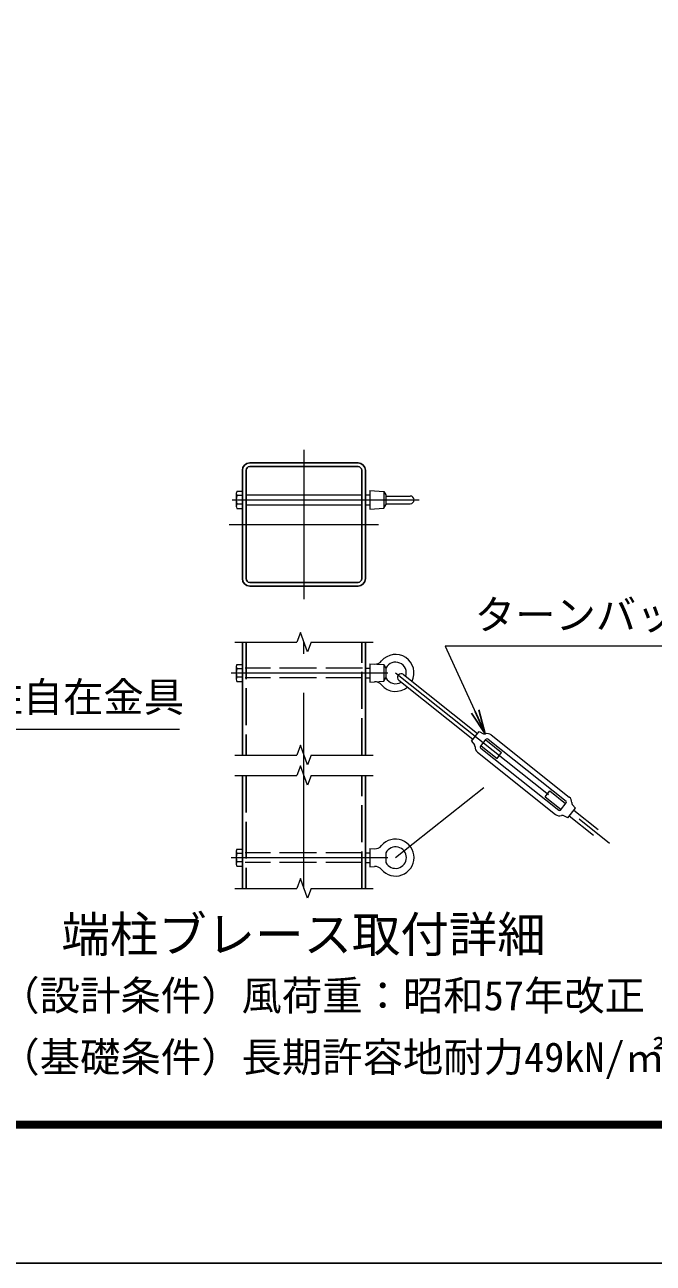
# Model space of a CAD drawing. Units: millimetres, scale not verified. Extents: x -16800 to 16800, y -11880 to 11880.
# Drawn here: x -1164 to 2922, y -11880 to -3832 of the extents above; entities that cross this region are included whole.
import ezdxf
from ezdxf.enums import TextEntityAlignment as Align

# ---------------------------------------------------------------- set-up
doc = ezdxf.new("R2010")
doc.units = ezdxf.units.MM
doc.header["$LTSCALE"] = 40
doc.linetypes.add('DASHED', pattern=[7.5, 6, -1.5])
doc.linetypes.add('USER1', pattern=[50.8, 31.75, -6.35, 6.35, -6.35])
for name, color, linetype, lineweight in [('0-0_D-TTL-TXT', 7, 'Continuous', 13), ('0-1_D-STR1', 1, 'Continuous', 25), ('0-2_D-BMK', 2, 'USER1', 13), ('0-3_D-STR3', 3, 'Continuous', 13), ('0-4_D-STR-DIM', 7, 'Continuous', 13), ('0-5_D-STR-TXT', 7, 'Continuous', 13), ('0-C_D-TTL', 7, 'Continuous', 25)]:
    doc.layers.add(name, color=color, linetype=linetype, lineweight=lineweight)
doc.layers.add('0-8_0', color=7, linetype='Continuous')
doc.styles.add('ＭＳ ゴシック', font='')
doc.styles.get('ＭＳ ゴシック').set_extended_font_data('MS Gothic')

# ---------------------------------------------------------------- blocks, each defined once
blk = doc.blocks.new('_Open')
at = {"layer": '0-8_0'}
blk.add_line((-40, 6.67), (0, 0), dxfattribs=at)
blk.add_lwpolyline([(-40, -6.67), (0, 0), (-40, 0)], dxfattribs=at)

msp = doc.modelspace()

# ---------------------------------------------------------------- linework, layer by layer
at = {"layer": '0-1_D-STR1'}
for p, q in [((250.68, -6727.56), (250.68, -7431.56)), ((274.68, -6727.56), (274.68, -7431.56)), ((1002.68, -6679.56), (298.68, -6679.56)), ((1002.68, -6703.56), (298.68, -6703.56)), ((1026.68, -7431.56), (1026.68, -6727.56)), ((1050.68, -7431.56), (1050.68, -6727.56)), ((298.68, -7455.56), (1002.68, -7455.56)), ((298.68, -7479.56), (1002.68, -7479.56)), ((250.68, -7844.28), (250.68, -8577.61)), ((1050.68, -8577.61), (1050.68, -7844.28)), ((250.68, -8710.94), (250.68, -9444.28)), ((1050.68, -9444.28), (1050.68, -8710.94))]:
    msp.add_line(p, q, dxfattribs=at)
at = {"layer": '0-1_D-STR1', "linetype": 'DASHED'}
for p, q in [((274.68, -7844.28), (274.68, -8577.61)), ((1026.68, -8577.61), (1026.68, -7844.28)), ((274.68, -8710.94), (274.68, -9444.28)), ((1026.68, -9444.28), (1026.68, -8710.94))]:
    msp.add_line(p, q, dxfattribs=at)
at = {"layer": '0-1_D-STR1'}
for centre, radius, start, end in [((298.68, -6727.56), 48, 90, 180), ((298.68, -6727.56), 24, 90, 180), ((1002.68, -6727.56), 48, 0, 90), ((1002.68, -6727.56), 24, 0, 90), ((298.68, -7431.56), 48, 180, 270), ((298.68, -7431.56), 24, 180, 270), ((1002.68, -7431.56), 24, 270, 0), ((1002.68, -7431.56), 48, 270, 0)]:
    msp.add_arc(centre, radius, start, end, dxfattribs=at)
at = {"layer": '0-2_D-BMK'}
for p, q in [((650.68, -6594.06), (650.68, -7565.06)), ((184.52, -6919.56), (1399.16, -6919.56)), ((165.18, -7079.56), (1136.17, -7079.56)), ((650.68, -9444.28), (650.68, -7844.28)), ((178.22, -8044.28), (1196.27, -8044.28)), ((1246.68, -8044.28), (2755.88, -9245.12)), ((1246.68, -9244.28), (1820.52, -8787.68)), ((178.22, -9244.28), (1196.27, -9244.28))]:
    msp.add_line(p, q, dxfattribs=at)
at = {"layer": '0-3_D-STR3'}
for p, q in [((210.68, -6877.41), (210.68, -6961.41)), ((213.88, -6864.16), (250.68, -6864.16)), ((250.68, -6891.86), (213.88, -6891.86)), ((250.68, -6864.16), (250.68, -6974.96)), ((274.68, -6887.56), (1026.68, -6887.56)), ((1050.68, -6887.56), (1078.68, -6887.56)), ((1078.68, -6859.56), (1078.68, -6979.56)), ((1170.68, -6865.56), (1170.68, -6973.56)), ((1184.42, -6887.56), (1184.42, -6951.56)), ((1184.42, -6894.56), (1341.68, -6894.56)), ((250.68, -6947.26), (213.88, -6947.26)), ((213.88, -6974.96), (250.68, -6974.96)), ((274.68, -6951.56), (1026.68, -6951.56)), ((1050.68, -6951.56), (1078.68, -6951.56)), ((1078.68, -6979.56), (1170.68, -6973.56)), ((1170.68, -6973.56), (1184.42, -6951.56)), ((1184.42, -6944.56), (1341.68, -6944.56)), ((210.68, -8002.12), (210.68, -8086.13)), ((213.88, -7988.88), (250.68, -7988.88)), ((250.68, -8016.58), (213.88, -8016.58)), ((250.68, -7988.88), (250.68, -8099.68)), ((1050.68, -8012.28), (1078.68, -8012.28)), ((1078.68, -7984.28), (1078.68, -8104.28)), ((1170.68, -7990.28), (1170.68, -8098.28)), ((1184.42, -8012.28), (1184.42, -8076.28)), ((250.68, -8071.98), (213.88, -8071.98)), ((213.88, -8099.68), (250.68, -8099.68)), ((1050.68, -8076.28), (1078.68, -8076.28)), ((1078.68, -8104.28), (1170.68, -8098.28)), ((1170.68, -8098.28), (1184.42, -8076.28)), ((1267.73, -8091.7), (1749.75, -8475.23)), ((1297.62, -8054.14), (1779.64, -8437.67)), ((1739.79, -8487.75), (1789.6, -8425.15)), ((1789.6, -8425.15), (1818.18, -8439.34)), ((1868.99, -8447.43), (2376.06, -8850.89)), ((1739.79, -8487.75), (1760.04, -8512.41)), ((1799.23, -8522.26), (1836.58, -8475.31)), ((1832.85, -8480.01), (1936.14, -8562.2)), ((1847.82, -8474.03), (2354.89, -8877.5)), ((1779.33, -8560.11), (2286.4, -8963.58)), ((1800.5, -8533.51), (2307.57, -8936.97)), ((2219.26, -8848.81), (2249.15, -8811.25)), ((2219.26, -8848.81), (2322.55, -8931)), ((2249.15, -8811.25), (2352.44, -8893.44)), ((2318.82, -8935.69), (2356.17, -8888.74)), ((2365.8, -8985.86), (2337.22, -8971.66)), ((2375.76, -8973.34), (2534.01, -9099.25)), ((2405.65, -8935.78), (2563.9, -9061.69)), ((210.68, -9202.12), (210.68, -9286.13)), ((213.88, -9188.88), (250.68, -9188.88)), ((250.68, -9216.58), (213.88, -9216.58)), ((250.68, -9188.88), (250.68, -9299.68)), ((1050.68, -9212.28), (1078.68, -9212.28)), ((1078.68, -9184.28), (1078.68, -9304.28)), ((1078.68, -9184.28), (1108.87, -9186.24)), ((1184.42, -9212.28), (1184.42, -9276.28)), ((250.68, -9271.98), (213.88, -9271.98)), ((213.88, -9299.68), (250.68, -9299.68)), ((1050.68, -9276.28), (1078.68, -9276.28)), ((1078.68, -9304.28), (1108.87, -9302.31))]:
    msp.add_line(p, q, dxfattribs=at)
at = {"layer": '0-3_D-STR3', "linetype": 'DASHED'}
for p, q in [((1032.68, -8012.28), (268.68, -8012.28)), ((1032.68, -8076.28), (268.68, -8076.28)), ((1032.68, -9212.28), (268.68, -9212.28)), ((1032.68, -9276.28), (268.68, -9276.28))]:
    msp.add_line(p, q, dxfattribs=at)
at = {"layer": '0-3_D-STR3'}
for points in [[(1078.68, -6859.56), (1170.68, -6865.56), (1184.42, -6887.56)], [(1078.68, -7984.28), (1170.68, -7990.28), (1184.42, -8012.28)], [(1802.96, -8517.57), (1906.25, -8599.76), (1936.14, -8562.2)], [(2365.8, -8985.86), (2415.61, -8923.26), (2395.36, -8898.59)]]:
    msp.add_lwpolyline(points, dxfattribs=at)
for centre, radius, start, end in [((242.19, -6878.01), 31.52, 153.93467, 206.06533), ((332.17, -6919.56), 121.49, 166.82041, 193.17959), ((1341.68, -6919.56), 25, 270, 90), ((242.24, -6961.11), 31.56, 153.96929, 206.03071), ((1112.51, -7930.36), 56, 266.2686, 319.66701), ((1246.68, -8044.28), 120, 333.02839, 139.66701), ((242.19, -8002.73), 31.52, 153.93467, 206.06533), ((332.17, -8044.28), 121.49, 166.82041, 193.17959), ((1246.68, -8044.28), 70, 341.54247, 152.79711), ((242.24, -8085.83), 31.56, 153.96929, 206.03071), ((1112.51, -8158.19), 56, 40.33299, 93.7314), ((1246.68, -8044.28), 120, 220.33299, 309.95447), ((1246.68, -8044.28), 70, 207.20289, 301.44039), ((1282.67, -8072.92), 24, 51.49143, 231.49143), ((1825.3, -8425.01), 16, 243.59068, 287.61032), ((1842.84, -8480.29), 42, 51.49143, 107.61032), ((1747.67, -8522.57), 16, 355.37255, 39.39218), ((1805.49, -8527.25), 42, 175.37255, 231.49143), ((1805.49, -8527.25), 8, 141.49143, 231.49143), ((1842.84, -8480.29), 8, 51.49143, 141.49143), ((2349.91, -8883.76), 42, 355.37255, 51.49143), ((2349.91, -8883.76), 8, 321.49143, 51.49143), ((2407.72, -8888.44), 16, 175.37255, 219.39218), ((2312.55, -8930.71), 42, 231.49143, 287.61032), ((2312.55, -8930.71), 8, 231.49143, 321.49143), ((2330.1, -8985.99), 16, 63.59068, 107.61032), ((1112.51, -9130.36), 56, 266.2686, 319.66701), ((1246.68, -9244.28), 120, 220.33299, 139.66701), ((242.19, -9202.73), 31.52, 153.93467, 206.06533), ((332.17, -9244.28), 121.49, 166.82041, 193.17959), ((1246.68, -9244.28), 70, 207.20289, 152.79711), ((242.24, -9285.83), 31.56, 153.96929, 206.03071), ((1112.51, -9358.19), 56, 40.33299, 93.7314)]:
    msp.add_arc(centre, radius, start, end, dxfattribs=at)
at = {"layer": '0-4_D-STR-DIM'}
for p, q in [((627.59, -7780.85), (604.5, -7844.28)), ((673.76, -7907.7), (627.59, -7780.85)), ((200.68, -7844.28), (604.5, -7844.28)), ((696.85, -7844.28), (673.76, -7907.7)), ((696.85, -7844.28), (1100.68, -7844.28)), ((627.59, -8514.18), (604.5, -8577.61)), ((673.76, -8641.04), (627.59, -8514.18)), ((200.68, -8577.61), (604.5, -8577.61)), ((696.85, -8577.61), (673.76, -8641.04)), ((696.85, -8577.61), (1100.68, -8577.61)), ((627.59, -8647.51), (604.5, -8710.94)), ((200.68, -8710.94), (604.5, -8710.94)), ((696.85, -8710.94), (1100.68, -8710.94)), ((627.59, -9380.85), (604.5, -9444.28)), ((673.76, -9507.7), (627.59, -9380.85)), ((200.68, -9444.28), (604.5, -9444.28)), ((696.85, -9444.28), (673.76, -9507.7)), ((696.85, -9444.28), (1100.68, -9444.28))]:
    msp.add_line(p, q, dxfattribs=at)
msp.add_lwpolyline([(696.85, -8710.94), (673.76, -8774.37), (627.59, -8647.51)], dxfattribs=at)
at = {"layer": '0-5_D-STR-TXT'}
for points in [[(3569.42, -7869.75), (1568.77, -7869.75), (1829.3, -8438.44)], [(-158.81, -8411.61), (-1906.67, -8411.61), (-2967.67, -7945.08)]]:
    msp.add_lwpolyline(points, dxfattribs=at)
at = {"layer": '0-C_D-TTL', "color": 2}
msp.add_lwpolyline([(-16800, 11880), (16800, 11880), (16800, -11880), (-16800, -11880)], close=True, dxfattribs=at)
at = {"layer": '0-C_D-TTL'}
for points in [[(-15720, 11000), (15720, 11000), (15720, -11000), (-15720, -11000)], [(-15710, 10990), (15710, 10990), (15710, -10990), (-15710, -10990)], [(-15700, 10980), (15700, 10980), (15700, -10980), (-15700, -10980)], [(-15690, 10970), (15690, 10970), (15690, -10970), (-15690, -10970)], [(-15680, 10960), (15680, 10960), (15680, -10960), (-15680, -10960)]]:
    msp.add_lwpolyline(points, close=True, dxfattribs=at)

# ---------------------------------------------------------------- block references
at = {"layer": '0-5_D-STR-TXT', "xscale": 4, "yscale": 4, "rotation": 294.61377}
msp.add_blockref('_Open', (1830.14, -8440.26), dxfattribs=at)

# ---------------------------------------------------------------- texts
at = {"layer": '0-0_D-TTL-TXT', "style": 'ＭＳ ゴシック'}
for s, height, p in [('端柱ブレース取付詳細', 230.8, (-925.78, -9927.68)), ('（設計条件）風荷重：昭和57年改正 建築基準法・同施行令に基づく風圧力に準拠。', 192.4, (-1329.8, -10294.41)), ('（基礎条件）長期許容地耐力49kN/㎡ の場合。', 192.4, (-1329.8, -10694.41))]:
    msp.add_text(s, height=height, dxfattribs=at).set_placement(p, align=Align.BOTTOM_LEFT)
at = {"layer": '0-5_D-STR-TXT', "style": 'ＭＳ ゴシック'}
for s, p in [('ターンバックル', (1761.3, -7819.92)), ('隅柱自在金具', (-1702.98, -8354.67))]:
    msp.add_text(s, height=192.4, dxfattribs=at).set_placement(p, align=Align.BOTTOM_LEFT)

doc.saveas('drawing.dxf')
